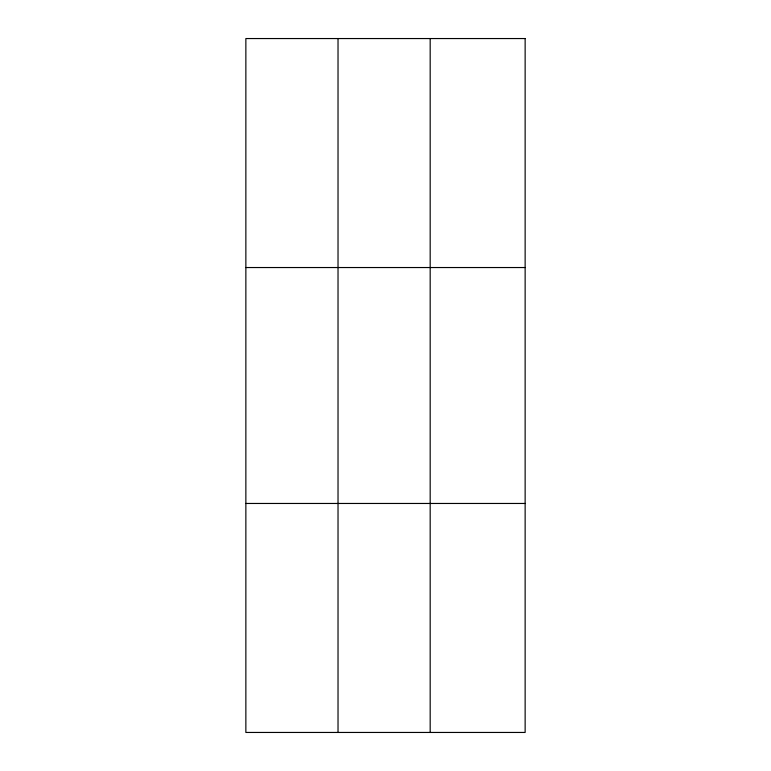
<?xml version="1.0" encoding="UTF-8"?>
<svg xmlns="http://www.w3.org/2000/svg" width="771" height="771" viewBox="0 0 771 771"><rect width="100%" height="100%" fill="white"/><g stroke="black" fill="none" stroke-linecap="round" stroke-linejoin="round"><path stroke-width="1.16" d="M338.026 732.45L338.026 38.55M430.179 732.45L430.179 38.55M245.862 267.537L525.138 267.537M245.862 503.463L525.138 503.463M525.138 38.55L525.138 732.45L245.862 732.45L245.862 38.55L525.138 38.55"/></g></svg>
